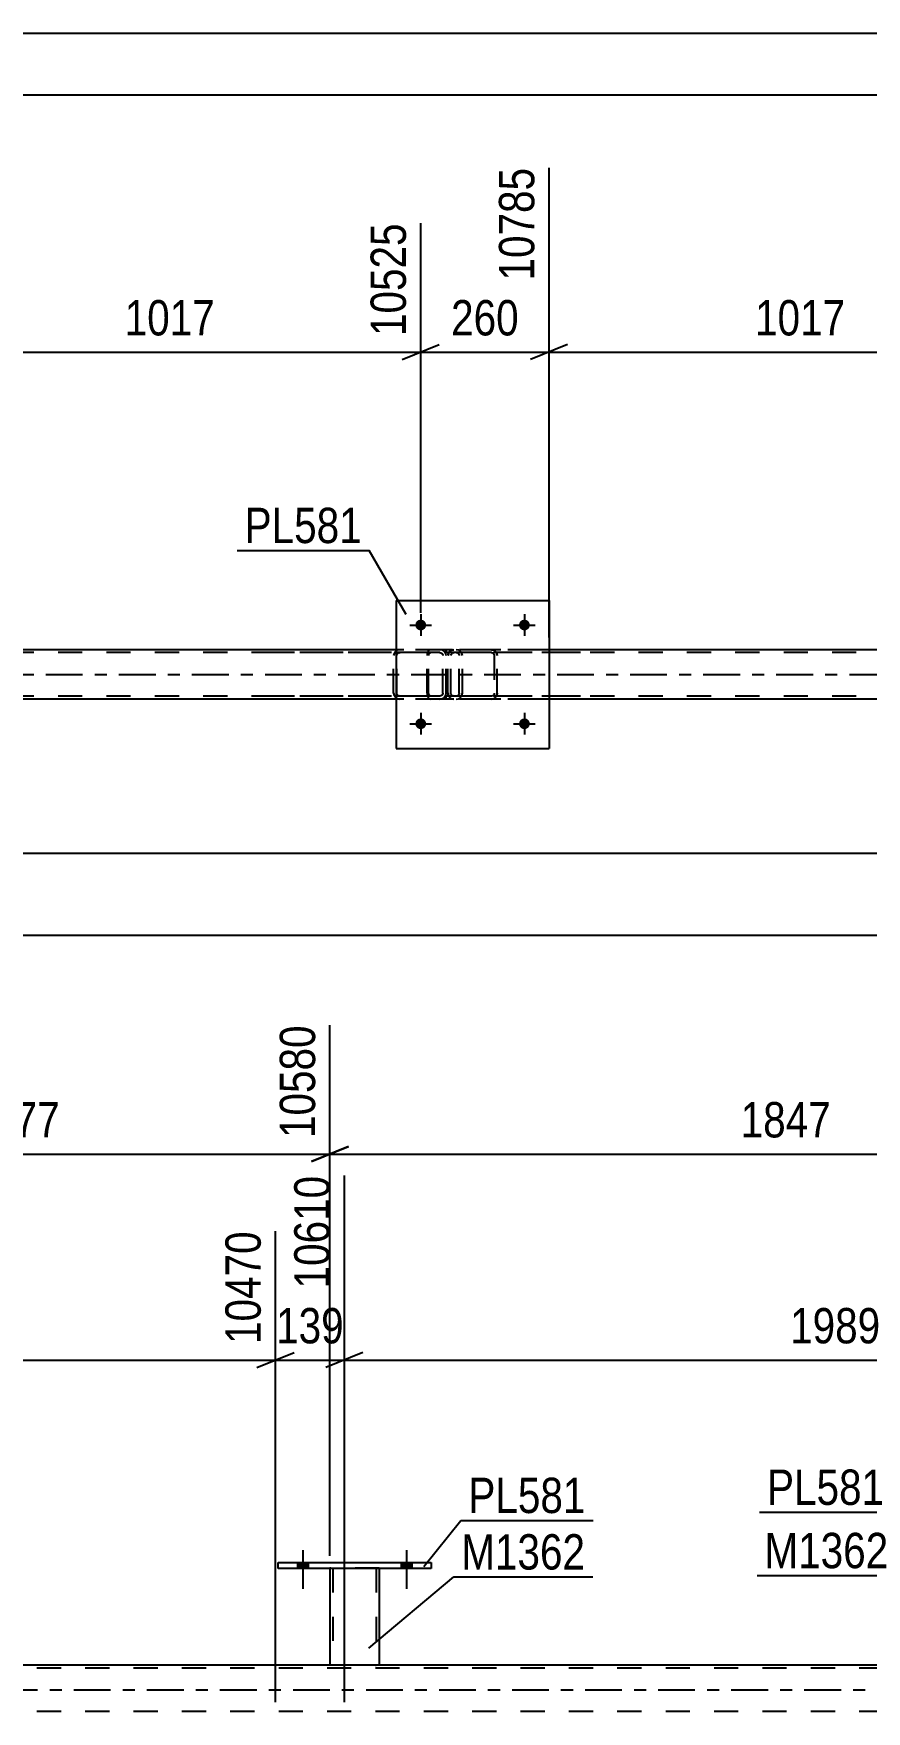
# Model space of a CAD drawing. Header units: millimetres. Extents: x 0 to 841, y 0 to 594.
# Drawn here: x 502.8 to 570.3, y 458 to 594 of the extents above; entities that cross this region are included whole.
import ezdxf

# ---------------------------------------------------------------- set-up
doc = ezdxf.new("R2010")
doc.units = ezdxf.units.MM
doc.linetypes.add('DXK_LINE_DOT2', pattern=[3.9198, 1.9599, -1.9599])
doc.linetypes.add('DXK_LINE_DOT3', pattern=[5.9187, 2.979, -0.9799, 0.9799, -0.9799])
doc.styles.add('Arial Narrow', font='ARIALN.TTF', dxfattribs={"height": 0.2})

# ---------------------------------------------------------------- blocks, each defined once
blk = doc.blocks.new('Unknown-318894934-1133')
at = {"color": 5, "linetype": 'Continuous'}
for p, q in [((841, 594), (0, 594)), ((836, 589), (5, 589))]:
    blk.add_line(p, q, dxfattribs=at)
blk = doc.blocks.new('Part-318894934-4853 - 4832')
at = {"color": 7, "linetype": 'DXK_LINE_DOT2'}
for p, q in [((535.68, 544.07), (520.7, 544.07)), ((532.45, 544.07), (532.25, 544.03)), ((535.88, 544.03), (535.68, 544.07)), ((535.68, 543.83), (520.7, 543.83)), ((531.98, 543.77), (531.94, 543.59)), ((531.94, 540.55), (531.94, 543.59)), ((532.19, 543.59), (532.21, 543.68)), ((532.19, 540.55), (532.19, 543.59)), ((532.21, 543.68), (532.27, 543.76)), ((532.27, 543.76), (532.35, 543.81)), ((532.35, 543.81), (532.45, 543.83)), ((535.68, 543.83), (535.78, 543.81)), ((535.78, 543.81), (535.87, 543.76)), ((535.87, 543.76), (535.92, 543.68)), ((535.92, 543.68), (535.94, 543.59)), ((535.94, 540.55), (535.94, 543.59)), ((536.2, 543.59), (536.16, 543.77)), ((536.2, 540.55), (536.2, 543.59)), ((535.68, 540.31), (520.7, 540.31)), ((535.68, 540.07), (520.7, 540.07)), ((531.94, 540.55), (531.98, 540.36)), ((532.21, 540.46), (532.19, 540.55)), ((532.27, 540.38), (532.21, 540.46)), ((532.25, 540.1), (532.45, 540.07)), ((532.35, 540.33), (532.27, 540.38)), ((532.45, 540.31), (532.35, 540.33)), ((535.78, 540.33), (535.68, 540.31)), ((535.68, 540.07), (535.88, 540.1)), ((535.87, 540.38), (535.78, 540.33)), ((535.92, 540.46), (535.87, 540.38)), ((535.94, 540.55), (535.92, 540.46)), ((536.16, 540.36), (536.2, 540.55))]:
    blk.add_line(p, q, dxfattribs=at)
for centre, start, end in [((532.43, 543.57), 110.7583, 155.68), ((535.7, 543.57), 24.32, 69.2417), ((532.43, 540.57), 204.32, 249.2417), ((535.7, 540.57), 290.7583, 335.68)]:
    blk.add_arc(centre, 0.496, start, end, dxfattribs=at)
blk = doc.blocks.new('Part-318894934-4840 - 4832')
at = {"color": 7, "linetype": 'DXK_LINE_DOT2'}
for p, q in [((534.73, 543.93), (534.67, 543.77)), ((534.82, 544.03), (534.73, 543.93)), ((534.92, 544.07), (534.82, 544.03)), ((547.08, 544.07), (534.92, 544.07)), ((536.2, 543.83), (536.2, 544.07)), ((537.2, 544.03), (537.01, 544.07)), ((534.67, 543.77), (534.65, 543.59)), ((534.65, 540.55), (534.65, 543.59)), ((534.78, 543.59), (534.79, 543.68)), ((534.78, 540.55), (534.78, 543.59)), ((534.79, 543.68), (534.82, 543.76)), ((534.82, 543.76), (534.87, 543.81)), ((534.87, 543.81), (534.92, 543.83)), ((547.08, 543.83), (534.92, 543.83)), ((537.01, 543.83), (537.11, 543.81)), ((537.11, 543.81), (537.19, 543.76)), ((537.19, 543.76), (537.24, 543.68)), ((537.24, 543.68), (537.26, 543.59)), ((537.26, 540.55), (537.26, 543.59)), ((537.51, 543.59), (537.47, 543.77)), ((537.51, 540.55), (537.51, 543.59)), ((534.65, 540.55), (534.67, 540.36)), ((534.67, 540.36), (534.73, 540.21)), ((534.73, 540.21), (534.82, 540.1)), ((534.79, 540.46), (534.78, 540.55)), ((534.82, 540.38), (534.79, 540.46)), ((534.87, 540.33), (534.82, 540.38)), ((534.82, 540.1), (534.92, 540.07)), ((534.92, 540.31), (534.87, 540.33)), ((547.08, 540.31), (534.92, 540.31)), ((547.08, 540.07), (534.92, 540.07)), ((536.2, 540.07), (536.2, 540.31)), ((537.11, 540.33), (537.01, 540.31)), ((537.01, 540.07), (537.2, 540.1)), ((537.19, 540.38), (537.11, 540.33)), ((537.24, 540.46), (537.19, 540.38)), ((537.26, 540.55), (537.24, 540.46)), ((537.47, 540.36), (537.51, 540.55))]:
    blk.add_line(p, q, dxfattribs=at)
for centre, start, end in [((537.02, 543.57), 23.8494, 68.8059), ((537.02, 540.56), 291.1941, 336.1506)]:
    blk.add_arc(centre, 0.492, start, end, dxfattribs=at)
blk = doc.blocks.new('Part-318894934-4904 - 4832')
at = {"color": 2, "linetype": 'Continuous'}
for p, q in [((532.14, 548.07), (532.14, 536.07)), ((532.14, 548.07), (544.54, 548.07)), ((544.54, 548.07), (544.54, 536.07)), ((532.14, 536.07), (544.54, 536.07))]:
    blk.add_line(p, q, dxfattribs=at)
blk = doc.blocks.new('Part-318894934-4899 - 4832')
at = {"color": 7, "linetype": 'DXK_LINE_DOT2'}
for p, q in [((536.64, 544.03), (536.82, 544.07)), ((536.82, 544.07), (536.64, 544.03)), ((539.86, 544.07), (536.82, 544.07)), ((539.86, 544.07), (540.05, 544.03)), ((540.05, 544.03), (539.86, 544.07)), ((536.34, 543.59), (536.38, 543.77)), ((536.38, 543.77), (536.34, 543.59)), ((536.34, 540.55), (536.34, 543.59)), ((536.58, 543.59), (536.6, 543.68)), ((536.58, 540.55), (536.58, 543.59)), ((536.6, 543.68), (536.65, 543.76)), ((536.65, 543.76), (536.73, 543.81)), ((536.73, 543.81), (536.82, 543.83)), ((539.86, 543.83), (536.82, 543.83)), ((539.86, 543.83), (539.95, 543.81)), ((539.95, 543.81), (540.03, 543.76)), ((540.03, 543.76), (540.08, 543.68)), ((540.08, 543.68), (540.1, 543.59)), ((540.1, 543.59), (540.1, 540.55)), ((540.31, 543.77), (540.34, 543.59)), ((540.34, 543.59), (540.31, 543.77)), ((540.34, 540.55), (540.34, 543.59)), ((536.38, 540.36), (536.34, 540.55)), ((536.34, 540.55), (536.38, 540.36)), ((536.6, 540.45), (536.58, 540.55)), ((536.65, 540.38), (536.6, 540.45)), ((536.82, 540.07), (536.64, 540.1)), ((536.64, 540.1), (536.82, 540.07)), ((536.73, 540.32), (536.65, 540.38)), ((536.82, 540.31), (536.73, 540.32)), ((539.86, 540.31), (536.82, 540.31)), ((539.86, 540.07), (536.82, 540.07)), ((539.95, 540.32), (539.86, 540.31)), ((540.05, 540.1), (539.86, 540.07)), ((539.86, 540.07), (540.05, 540.1)), ((540.03, 540.38), (539.95, 540.32)), ((540.08, 540.45), (540.03, 540.38)), ((540.1, 540.55), (540.08, 540.45)), ((540.34, 540.55), (540.31, 540.36)), ((540.31, 540.36), (540.34, 540.55))]:
    blk.add_line(p, q, dxfattribs=at)
at = {"color": 7, "linetype": 'DXK_LINE_DOT3'}
blk.add_line((538.34, 542.07), (538.34, 542.07), dxfattribs=at)
at = {"color": 7, "linetype": 'DXK_LINE_DOT2'}
for centre, start, end in [((536.82, 543.59), 112.5, 157.5), ((536.82, 543.59), 112.5, 157.5), ((539.86, 543.59), 22.5, 67.5), ((539.86, 543.59), 22.5, 67.5), ((536.82, 540.55), 202.5, 247.5), ((536.82, 540.55), 202.5, 247.5), ((539.86, 540.55), 292.5, 337.5), ((539.86, 540.55), 292.5, 337.5)]:
    blk.add_arc(centre, 0.48, start, end, dxfattribs=at)
blk = doc.blocks.new('Bolt-318894934-4965 - 4832')
at = {"linetype": 'Continuous'}
for points in [[(534.58, 538.07, -1), (533.7, 538.07, -1)], [(542.98, 538.07, -1), (542.1, 538.07, -1)]]:
    blk.add_hatch(color=1, dxfattribs=at).paths.add_polyline_path(points)
at = {"color": 1, "linetype": 'Continuous'}
for p, q in [((534.14, 538.95), (534.14, 537.19)), ((542.54, 538.95), (542.54, 537.19)), ((533.26, 538.07), (535.02, 538.07)), ((541.66, 538.07), (543.42, 538.07))]:
    blk.add_line(p, q, dxfattribs=at)
blk = doc.blocks.new('Bolt-318894934-4966 - 4832')
at = {"linetype": 'Continuous'}
for points in [[(534.58, 546.07, -1), (533.7, 546.07, -1)], [(542.98, 546.07, -1), (542.1, 546.07, -1)]]:
    blk.add_hatch(color=1, dxfattribs=at).paths.add_polyline_path(points)
at = {"color": 1, "linetype": 'Continuous'}
for p, q in [((534.14, 546.95), (534.14, 545.19)), ((542.54, 546.95), (542.54, 545.19)), ((533.26, 546.07), (535.02, 546.07)), ((541.66, 546.07), (543.42, 546.07))]:
    blk.add_line(p, q, dxfattribs=at)
blk = doc.blocks.new('Part-318894934-5010 - 4832')
at = {"color": 2, "linetype": 'Continuous'}
for p, q in [((532.14, 544.07), (493.46, 544.07)), ((583.22, 544.07), (544.54, 544.07)), ((532.14, 540.07), (493.46, 540.07)), ((583.22, 540.07), (544.54, 540.07))]:
    blk.add_line(p, q, dxfattribs=at)
at = {"color": 7, "linetype": 'DXK_LINE_DOT2'}
for p, q in [((544.54, 544.07), (532.14, 544.07)), ((714.46, 543.83), (113.13, 543.83)), ((714.46, 540.31), (113.13, 540.31)), ((544.54, 540.07), (532.14, 540.07))]:
    blk.add_line(p, q, dxfattribs=at)
at = {"color": 7, "linetype": 'DXK_LINE_DOT3'}
blk.add_line((113.13, 542.07), (714.46, 542.07), dxfattribs=at)
blk = doc.blocks.new('Part-318894934-3374 - 3252')
at = {"color": 2, "linetype": 'Continuous'}
for p, q in [((522.58, 470.1), (534.98, 470.1)), ((522.58, 469.62), (522.58, 470.1)), ((534.98, 469.62), (522.58, 469.62)), ((534.98, 470.1), (534.98, 469.62))]:
    blk.add_line(p, q, dxfattribs=at)
blk = doc.blocks.new('Part-318894934-3379 - 3252')
at = {"color": 7, "linetype": 'DXK_LINE_DOT2'}
for p, q in [((530.78, 469.63), (526.78, 469.63)), ((526.78, 469.63), (526.78, 469.62)), ((526.78, 469.63), (526.78, 469.62)), ((527.02, 469.63), (527.02, 461.79)), ((530.54, 469.63), (530.54, 461.79)), ((530.78, 469.62), (530.78, 469.63)), ((530.78, 469.63), (530.78, 469.62)), ((526.78, 461.79), (526.78, 461.79)), ((526.78, 461.79), (526.78, 461.79)), ((526.78, 461.79), (526.78, 461.79)), ((530.48, 461.79), (530.52, 461.79)), ((530.48, 461.79), (530.52, 461.79)), ((530.52, 461.79), (530.54, 461.79)), ((530.52, 461.79), (530.54, 461.79)), ((530.78, 461.79), (530.74, 461.79)), ((530.77, 461.79), (530.78, 461.79)), ((530.78, 461.79), (530.78, 461.79)), ((530.78, 461.79), (530.78, 461.79))]:
    blk.add_line(p, q, dxfattribs=at)
at = {"color": 2, "linetype": 'Continuous'}
for p, q in [((526.78, 469.62), (526.78, 461.79)), ((530.78, 469.62), (530.78, 461.79)), ((530.77, 461.79), (526.78, 461.79))]:
    blk.add_line(p, q, dxfattribs=at)
blk = doc.blocks.new('Bolt-318894934-3474 - 3252')
at = {"linetype": 'Continuous'}
for points in [[(524.14, 469.62), (525.02, 469.62), (525.02, 470.1), (524.14, 470.1)], [(532.54, 469.62), (533.42, 469.62), (533.42, 470.1), (532.54, 470.1)]]:
    blk.add_hatch(color=1, dxfattribs=at).paths.add_polyline_path(points)
at = {"color": 1, "linetype": 'Continuous'}
for p, q in [((524.58, 471.1), (524.58, 467.98)), ((532.98, 471.1), (532.98, 467.98)), ((524.14, 470.1), (524.14, 469.62)), ((525.02, 470.1), (525.02, 469.62)), ((532.54, 470.1), (532.54, 469.62)), ((533.42, 470.1), (533.42, 469.62))]:
    blk.add_line(p, q, dxfattribs=at)
blk = doc.blocks.new('Bolt-318894934-3475 - 3252')
at = {"linetype": 'Continuous'}
for points in [[(524.14, 469.62), (525.02, 469.62), (525.02, 470.1), (524.14, 470.1)], [(532.54, 469.62), (533.42, 469.62), (533.42, 470.1), (532.54, 470.1)]]:
    blk.add_hatch(color=1, dxfattribs=at).paths.add_polyline_path(points)
at = {"color": 1, "linetype": 'Continuous'}
for p, q in [((524.58, 471.1), (524.58, 467.98)), ((532.98, 471.1), (532.98, 467.98)), ((524.14, 470.1), (524.14, 469.62)), ((525.02, 470.1), (525.02, 469.62)), ((532.54, 470.1), (532.54, 469.62)), ((533.42, 470.1), (533.42, 469.62))]:
    blk.add_line(p, q, dxfattribs=at)
blk = doc.blocks.new('Part-318894934-3676 - 3252')
at = {"color": 7, "linetype": 'DXK_LINE_DOT2'}
for p, q in [((704.9, 461.55), (103.56, 461.55)), ((530.78, 461.79), (526.78, 461.79)), ((704.9, 458.03), (103.56, 458.03))]:
    blk.add_line(p, q, dxfattribs=at)
at = {"color": 2, "linetype": 'Continuous'}
for p, q in [((526.78, 461.79), (479.7, 461.79)), ((577.86, 461.79), (530.78, 461.79))]:
    blk.add_line(p, q, dxfattribs=at)
at = {"color": 7, "linetype": 'DXK_LINE_DOT3'}
blk.add_line((103.56, 459.79), (704.9, 459.79), dxfattribs=at)
blk = doc.blocks.new('StraightDimension-318894934-14802 - 4832')
at = {"color": 7, "linetype": 'Continuous'}
for p, q in [((544.54, 545.07), (544.54, 583.13)), ((585.22, 547.07), (585.22, 578.63)), ((546.04, 568.79), (543.04, 567.59)), ((583.72, 567.59), (586.72, 568.79)), ((544.54, 568.19), (585.22, 568.19))]:
    blk.add_line(p, q, dxfattribs=at)
at = {"color": 0}
blk.add_wipeout([(569.14, 568.94), (569.14, 573.14), (560.63, 573.14), (560.63, 568.94)], dxfattribs=at)
at = {"color": 3, "style": 'Arial Narrow'}
blk.add_text('1017', height=2.863, dxfattribs=at).set_placement((561.23, 569.54))
at = {"color": 0, "linetype": 'Continuous'}
blk.add_wipeout([(584.62, 579.23), (580.42, 579.23), (580.42, 568.89), (584.62, 568.89)], dxfattribs=at)
at = {"color": 3, "linetype": 'Continuous', "style": 'Arial Narrow'}
blk.add_text('11802', height=2.863, rotation=90.0002, dxfattribs=at).set_placement((584.02, 569.49))
blk = doc.blocks.new('StraightDimension-318894934-5665 - 4832')
at = {"color": 7, "linetype": 'Continuous'}
blk.add_line((112.49, 520.95), (751.58, 520.95), dxfattribs=at)
blk = doc.blocks.new('StraightDimension-318894934-8712 - 4832')
at = {"color": 7, "linetype": 'Continuous'}
blk.add_line((113.13, 527.59), (751.58, 527.59), dxfattribs=at)
blk = doc.blocks.new('StraightDimension-318894934-14803 - 4832')
at = {"color": 7, "linetype": 'Continuous'}
for p, q in [((544.54, 545.07), (544.54, 583.13)), ((534.14, 547.07), (534.14, 578.63)), ((532.64, 567.59), (535.64, 568.79)), ((546.04, 568.79), (543.04, 567.59)), ((534.14, 568.19), (544.54, 568.19))]:
    blk.add_line(p, q, dxfattribs=at)
at = {"color": 0}
blk.add_wipeout([(542.68, 568.94), (542.68, 573.14), (536, 573.14), (536, 568.94)], dxfattribs=at)
at = {"color": 3, "style": 'Arial Narrow'}
blk.add_text('260', height=2.863, dxfattribs=at).set_placement((536.6, 569.54))
at = {"color": 0, "linetype": 'Continuous'}
blk.add_wipeout([(543.94, 583.73), (539.74, 583.73), (539.74, 573.39), (543.94, 573.39)], dxfattribs=at)
at = {"color": 3, "linetype": 'Continuous', "style": 'Arial Narrow'}
blk.add_text('10785', height=2.863, rotation=90.0002, dxfattribs=at).set_placement((543.34, 573.99))
blk = doc.blocks.new('StraightDimension-318894934-14804 - 4832')
at = {"color": 7, "linetype": 'Continuous'}
for p, q in [((493.46, 545.07), (493.46, 581.3)), ((534.14, 547.07), (534.14, 578.63)), ((494.96, 568.79), (491.96, 567.59)), ((532.64, 567.59), (535.64, 568.79)), ((493.46, 568.19), (534.14, 568.19))]:
    blk.add_line(p, q, dxfattribs=at)
at = {"color": 0}
blk.add_wipeout([(518.06, 568.94), (518.06, 573.14), (509.55, 573.14), (509.55, 568.94)], dxfattribs=at)
at = {"color": 3, "style": 'Arial Narrow'}
blk.add_text('1017', height=2.863, dxfattribs=at).set_placement((510.15, 569.54))
at = {"color": 0, "linetype": 'Continuous'}
blk.add_wipeout([(533.54, 579.23), (529.34, 579.23), (529.34, 568.89), (533.54, 568.89)], dxfattribs=at)
at = {"color": 3, "linetype": 'Continuous', "style": 'Arial Narrow'}
blk.add_text('10525', height=2.863, rotation=90.0002, dxfattribs=at).set_placement((532.94, 569.49))
blk = doc.blocks.new('StraightDimension-318894934-4615 - 3252')
at = {"color": 7, "linetype": 'Continuous'}
for p, q in [((527.95, 458.79), (527.95, 501.45)), ((522.37, 458.79), (522.37, 496.95)), ((520.87, 485.91), (523.87, 487.11)), ((529.45, 487.11), (526.45, 485.91)), ((522.37, 486.51), (527.95, 486.51))]:
    blk.add_line(p, q, dxfattribs=at)
at = {"color": 0}
blk.add_wipeout([(528.5, 487.26), (528.5, 491.46), (521.82, 491.46), (521.82, 487.26)], dxfattribs=at)
at = {"color": 3, "style": 'Arial Narrow'}
blk.add_text('139', height=2.863, dxfattribs=at).set_placement((522.42, 487.86))
at = {"color": 0, "linetype": 'Continuous'}
blk.add_wipeout([(527.35, 502.05), (523.15, 502.05), (523.15, 491.71), (527.35, 491.71)], dxfattribs=at)
at = {"color": 3, "linetype": 'Continuous', "style": 'Arial Narrow'}
blk.add_text('10610', height=2.863, rotation=90.0002, dxfattribs=at).set_placement((526.75, 492.31))
blk = doc.blocks.new('StraightDimension-318894934-4596 - 3252')
at = {"color": 7, "linetype": 'Continuous'}
for p, q in [((442.81, 458.79), (442.81, 499.62)), ((522.37, 458.79), (522.37, 496.95)), ((444.31, 487.11), (441.31, 485.91)), ((520.87, 485.91), (523.87, 487.11)), ((442.81, 486.51), (522.37, 486.51))]:
    blk.add_line(p, q, dxfattribs=at)
at = {"color": 0}
blk.add_wipeout([(486.85, 487.26), (486.85, 491.46), (478.34, 491.46), (478.34, 487.26)], dxfattribs=at)
at = {"color": 3, "style": 'Arial Narrow'}
blk.add_text('1989', height=2.863, dxfattribs=at).set_placement((478.94, 487.86))
at = {"color": 0, "linetype": 'Continuous'}
blk.add_wipeout([(521.77, 497.55), (517.57, 497.55), (517.57, 487.21), (521.77, 487.21)], dxfattribs=at)
at = {"color": 3, "linetype": 'Continuous', "style": 'Arial Narrow'}
blk.add_text('10470', height=2.863, rotation=90.0002, dxfattribs=at).set_placement((521.17, 487.81))
blk = doc.blocks.new('StraightDimension-318894934-4634 - 3252')
at = {"color": 7, "linetype": 'Continuous'}
for p, q in [((527.95, 458.79), (527.95, 501.45)), ((607.51, 458.79), (607.51, 496.95)), ((529.45, 487.11), (526.45, 485.91)), ((606.01, 485.91), (609.01, 487.11)), ((527.95, 486.51), (607.51, 486.51))]:
    blk.add_line(p, q, dxfattribs=at)
at = {"color": 0}
blk.add_wipeout([(571.98, 487.26), (571.98, 491.46), (563.47, 491.46), (563.47, 487.26)], dxfattribs=at)
at = {"color": 3, "style": 'Arial Narrow'}
blk.add_text('1989', height=2.863, dxfattribs=at).set_placement((564.07, 487.86))
at = {"color": 0, "linetype": 'Continuous'}
blk.add_wipeout([(606.91, 497.55), (602.71, 497.55), (602.71, 487.21), (606.91, 487.21)], dxfattribs=at)
at = {"color": 3, "linetype": 'Continuous', "style": 'Arial Narrow'}
blk.add_text('12599', height=2.863, rotation=90.0002, dxfattribs=at).set_placement((606.31, 487.81))
blk = doc.blocks.new('StraightDimension-318894934-7633 - 3252')
at = {"color": 7, "linetype": 'Continuous'}
for p, q in [((526.78, 470.63), (526.78, 513.65)), ((600.65, 470.64), (600.65, 513.65)), ((528.28, 503.8), (525.28, 502.6)), ((526.78, 503.2), (600.65, 503.2)), ((599.15, 502.6), (602.15, 503.8))]:
    blk.add_line(p, q, dxfattribs=at)
at = {"color": 0}
blk.add_wipeout([(567.97, 503.95), (567.97, 508.15), (559.46, 508.15), (559.46, 503.95)], dxfattribs=at)
at = {"color": 3, "style": 'Arial Narrow'}
blk.add_text('1847', height=2.863, dxfattribs=at).set_placement((560.06, 504.55))
at = {"color": 0, "linetype": 'Continuous'}
blk.add_wipeout([(600.05, 514.25), (595.85, 514.25), (595.85, 503.9), (600.05, 503.9)], dxfattribs=at)
at = {"color": 3, "linetype": 'Continuous', "style": 'Arial Narrow'}
blk.add_text('12427', height=2.863, rotation=90.0002, dxfattribs=at).set_placement((599.45, 504.5))
blk = doc.blocks.new('StraightDimension-318894934-7634 - 3252')
at = {"color": 7, "linetype": 'Continuous'}
for p, q in [((526.78, 470.63), (526.78, 513.65)), ((475.7, 470.63), (475.7, 511.82)), ((477.2, 503.8), (474.2, 502.6)), ((475.7, 503.2), (526.78, 503.2)), ((525.28, 502.6), (528.28, 503.8))]:
    blk.add_line(p, q, dxfattribs=at)
at = {"color": 0}
blk.add_wipeout([(505.49, 503.95), (505.49, 508.15), (496.98, 508.15), (496.98, 503.95)], dxfattribs=at)
at = {"color": 3, "style": 'Arial Narrow'}
blk.add_text('1277', height=2.863, dxfattribs=at).set_placement((497.58, 504.55))
at = {"color": 0, "linetype": 'Continuous'}
blk.add_wipeout([(526.18, 514.25), (521.98, 514.25), (521.98, 503.9), (526.18, 503.9)], dxfattribs=at)
at = {"color": 3, "linetype": 'Continuous', "style": 'Arial Narrow'}
blk.add_text('10580', height=2.863, rotation=90.0002, dxfattribs=at).set_placement((525.58, 504.5))
blk = doc.blocks.new('Mark-318894934-4900 - 4832')
at = {"color": 0}
blk.add_wipeout([(529.37, 552.71), (529.37, 555.71), (519.87, 555.71), (519.87, 552.71)], dxfattribs=at)
blk.add_wipeout([(529.37, 552.71), (529.37, 555.71), (519.87, 555.71), (519.87, 552.71)], dxfattribs=at)
at = {"color": 30, "linetype": 'Continuous'}
for p in [(519.27, 552.11), (532.97, 546.92)]:
    blk.add_line(p, (529.97, 552.11), dxfattribs=at)
at = {"color": 3, "style": 'Arial Narrow'}
blk.add_text('PL581', height=2.863, dxfattribs=at).set_placement((519.87, 552.71))
blk = doc.blocks.new('Mark-318894934-3370 - 3252')
at = {"color": 0}
blk.add_wipeout([(547.5, 474.11), (547.5, 477.11), (538, 477.11), (538, 474.11)], dxfattribs=at)
blk.add_wipeout([(547.5, 474.11), (547.5, 477.11), (538, 477.11), (538, 474.11)], dxfattribs=at)
at = {"color": 30, "linetype": 'Continuous'}
for p, q in [((534.4, 469.79), (537.4, 473.51)), ((537.4, 473.51), (548.1, 473.51))]:
    blk.add_line(p, q, dxfattribs=at)
at = {"color": 3, "style": 'Arial Narrow'}
blk.add_text('PL581', height=2.863, dxfattribs=at).set_placement((538, 474.11))
blk = doc.blocks.new('Mark-318894934-3375 - 3252')
at = {"color": 0}
blk.add_wipeout([(547.47, 469.53), (547.47, 472.53), (537.42, 472.53), (537.42, 469.53)], dxfattribs=at)
blk.add_wipeout([(547.47, 469.53), (547.47, 472.53), (537.42, 472.53), (537.42, 469.53)], dxfattribs=at)
at = {"color": 30, "linetype": 'Continuous'}
for p, q in [((529.94, 463.16), (536.82, 468.93)), ((536.82, 468.93), (548.07, 468.93))]:
    blk.add_line(p, q, dxfattribs=at)
at = {"color": 3, "style": 'Arial Narrow'}
blk.add_text('M1362', height=2.863, dxfattribs=at).set_placement((537.42, 469.53))
blk = doc.blocks.new('Mark-318894934-3718 - 3252')
at = {"color": 0}
blk.add_wipeout([(571.71, 474.77), (571.71, 477.77), (562.2, 477.77), (562.2, 474.77)], dxfattribs=at)
blk.add_wipeout([(571.71, 474.77), (571.71, 477.77), (562.2, 477.77), (562.2, 474.77)], dxfattribs=at)
at = {"color": 30, "linetype": 'Continuous'}
for p in [(561.6, 474.17), (574.85, 469.84)]:
    blk.add_line(p, (572.31, 474.17), dxfattribs=at)
at = {"color": 3, "style": 'Arial Narrow'}
blk.add_text('PL581', height=2.863, dxfattribs=at).set_placement((562.2, 474.77))
blk = doc.blocks.new('Mark-318894934-3713 - 3252')
at = {"color": 0}
blk.add_wipeout([(572.04, 469.64), (572.04, 472.64), (561.99, 472.64), (561.99, 469.64)], dxfattribs=at)
blk.add_wipeout([(572.04, 469.64), (572.04, 472.64), (561.99, 472.64), (561.99, 469.64)], dxfattribs=at)
at = {"color": 30, "linetype": 'Continuous'}
for p in [(561.39, 469.04), (579.41, 464)]:
    blk.add_line(p, (572.64, 469.04), dxfattribs=at)
at = {"color": 3, "style": 'Arial Narrow'}
blk.add_text('M1362', height=2.863, dxfattribs=at).set_placement((561.99, 469.64))

msp = doc.modelspace()

# ---------------------------------------------------------------- block references
for name in ['Unknown-318894934-1133', 'Part-318894934-4904 - 4832', 'Bolt-318894934-4966 - 4832', 'Part-318894934-5010 - 4832', 'Part-318894934-4853 - 4832', 'Part-318894934-4840 - 4832', 'Part-318894934-4899 - 4832', 'Bolt-318894934-4965 - 4832', 'Bolt-318894934-3474 - 3252', 'Bolt-318894934-3475 - 3252', 'Part-318894934-3374 - 3252', 'Part-318894934-3379 - 3252', 'Part-318894934-3676 - 3252']:
    msp.add_blockref(name, (0, 0))

# ---------------------------------------------------------------- next in the draw order: block references
for name in ['StraightDimension-318894934-14802 - 4832', 'StraightDimension-318894934-5665 - 4832', 'StraightDimension-318894934-4615 - 3252']:
    msp.add_blockref(name, (0, 0))

# ---------------------------------------------------------------- next in the draw order: block references
for name in ['StraightDimension-318894934-14803 - 4832', 'StraightDimension-318894934-8712 - 4832', 'StraightDimension-318894934-4634 - 3252', 'StraightDimension-318894934-4596 - 3252']:
    msp.add_blockref(name, (0, 0))

# ---------------------------------------------------------------- next in the draw order: block references
for name in ['StraightDimension-318894934-14804 - 4832', 'StraightDimension-318894934-7633 - 3252']:
    msp.add_blockref(name, (0, 0))

# ---------------------------------------------------------------- next in the draw order: block references
for name in ['Mark-318894934-4900 - 4832', 'StraightDimension-318894934-7634 - 3252', 'Mark-318894934-3718 - 3252', 'Mark-318894934-3370 - 3252']:
    msp.add_blockref(name, (0, 0))

# ---------------------------------------------------------------- next in the draw order: block references
for name in ['Mark-318894934-3375 - 3252', 'Mark-318894934-3713 - 3252']:
    msp.add_blockref(name, (0, 0))

doc.saveas('drawing.dxf')
